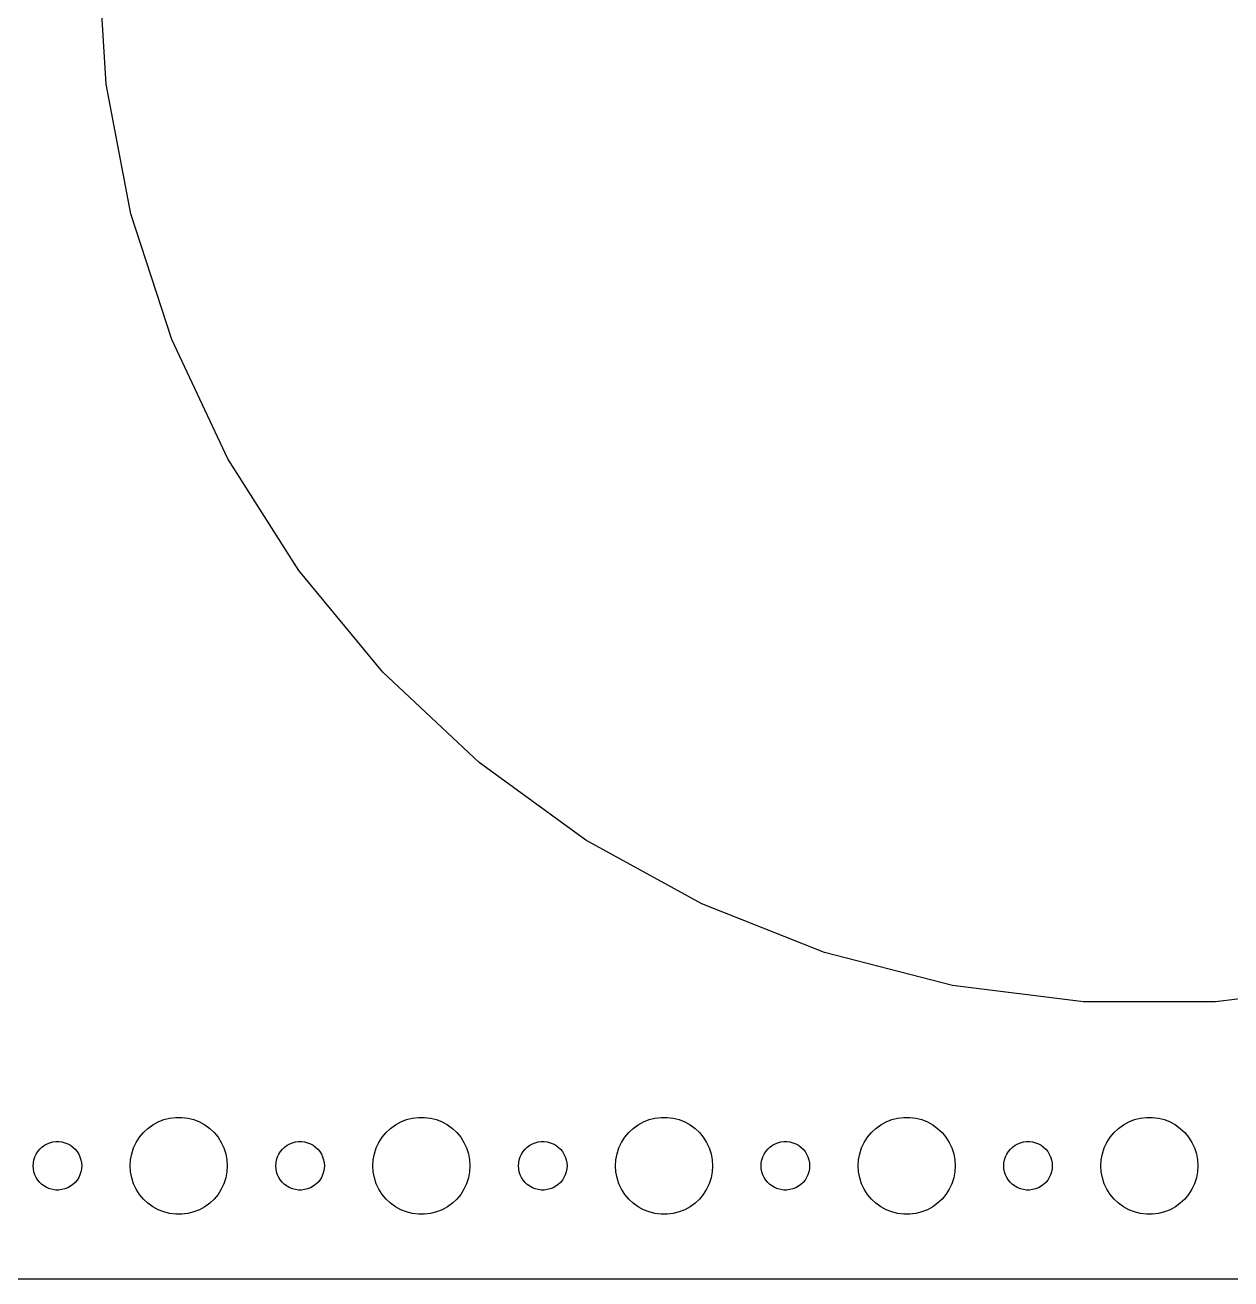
# Model space of a CAD drawing. Header units: metres. Extents: x -352 to 352, y -82 to 82.
# Drawn here: x 200.5 to 275, y -82 to -4.5 of the extents above; entities that cross this region are included whole.
import ezdxf

# ---------------------------------------------------------------- set-up
doc = ezdxf.new("R2010")
doc.units = ezdxf.units.M

msp = doc.modelspace()

# ---------------------------------------------------------------- linework, layer by layer
for p, q in [((205.513, -8.14665), (205, 0)), ((207.042, -16.1648), (205.513, -8.14665)), ((209.565, -23.9281), (207.042, -16.1648)), ((213.04, -31.314), (209.565, -23.9281)), ((217.414, -38.206), (213.04, -31.314)), ((222.617, -44.4956), (217.414, -38.206)), ((228.567, -50.0834), (222.617, -44.4956)), ((235.171, -54.8813), (228.567, -50.0834)), ((242.324, -58.8138), (235.171, -54.8813)), ((249.914, -61.8187), (242.324, -58.8138)), ((257.82, -63.8487), (249.914, -61.8187)), ((265.919, -64.8717), (257.82, -63.8487)), ((282.18, -63.8487), (274.081, -64.8717)), ((274.081, -64.8717), (265.919, -64.8717)), ((209.073, -72.1468), (209.438, -72.0531)), ((209.438, -72.0531), (209.812, -72.0059)), ((209.812, -72.0059), (210.188, -72.0059)), ((210.188, -72.0059), (210.562, -72.0531)), ((210.562, -72.0531), (210.927, -72.1468)), ((224.073, -72.1468), (224.438, -72.0531)), ((224.438, -72.0531), (224.812, -72.0059)), ((224.812, -72.0059), (225.188, -72.0059)), ((225.188, -72.0059), (225.562, -72.0531)), ((225.562, -72.0531), (225.927, -72.1468)), ((239.073, -72.1468), (239.438, -72.0531)), ((239.438, -72.0531), (239.812, -72.0059)), ((239.812, -72.0059), (240.188, -72.0059)), ((240.188, -72.0059), (240.562, -72.0531)), ((240.562, -72.0531), (240.927, -72.1468)), ((254.073, -72.1468), (254.438, -72.0531)), ((254.438, -72.0531), (254.812, -72.0059)), ((254.812, -72.0059), (255.188, -72.0059)), ((255.188, -72.0059), (255.562, -72.0531)), ((255.562, -72.0531), (255.927, -72.1468)), ((269.073, -72.1468), (269.438, -72.0531)), ((269.438, -72.0531), (269.812, -72.0059)), ((269.812, -72.0059), (270.188, -72.0059)), ((270.188, -72.0059), (270.562, -72.0531)), ((270.562, -72.0531), (270.927, -72.1468)), ((207.813, -72.9464), (208.088, -72.6885)), ((208.088, -72.6885), (208.393, -72.467)), ((208.393, -72.467), (208.723, -72.2855)), ((208.723, -72.2855), (209.073, -72.1468)), ((210.927, -72.1468), (211.277, -72.2855)), ((211.277, -72.2855), (211.607, -72.467)), ((211.607, -72.467), (211.912, -72.6885)), ((211.912, -72.6885), (212.187, -72.9464)), ((222.813, -72.9464), (223.088, -72.6885)), ((223.088, -72.6885), (223.393, -72.467)), ((223.393, -72.467), (223.723, -72.2855)), ((223.723, -72.2855), (224.073, -72.1468)), ((225.927, -72.1468), (226.277, -72.2855)), ((226.277, -72.2855), (226.607, -72.467)), ((226.607, -72.467), (226.912, -72.6885)), ((226.912, -72.6885), (227.187, -72.9464)), ((237.813, -72.9464), (238.088, -72.6885)), ((238.088, -72.6885), (238.393, -72.467)), ((238.393, -72.467), (238.723, -72.2855)), ((238.723, -72.2855), (239.073, -72.1468)), ((240.927, -72.1468), (241.277, -72.2855)), ((241.277, -72.2855), (241.607, -72.467)), ((241.607, -72.467), (241.912, -72.6885)), ((241.912, -72.6885), (242.187, -72.9464)), ((252.813, -72.9464), (253.088, -72.6885)), ((253.088, -72.6885), (253.393, -72.467)), ((253.393, -72.467), (253.723, -72.2855)), ((253.723, -72.2855), (254.073, -72.1468)), ((255.927, -72.1468), (256.277, -72.2855)), ((256.277, -72.2855), (256.607, -72.467)), ((256.607, -72.467), (256.912, -72.6885)), ((256.912, -72.6885), (257.187, -72.9464)), ((267.813, -72.9464), (268.088, -72.6885)), ((268.088, -72.6885), (268.393, -72.467)), ((268.393, -72.467), (268.723, -72.2855)), ((268.723, -72.2855), (269.073, -72.1468)), ((270.927, -72.1468), (271.277, -72.2855)), ((271.277, -72.2855), (271.607, -72.467)), ((271.607, -72.467), (271.912, -72.6885)), ((271.912, -72.6885), (272.187, -72.9464)), ((201.861, -73.6428), (202.036, -73.5734)), ((202.036, -73.5734), (202.219, -73.5266)), ((202.219, -73.5266), (202.406, -73.503)), ((202.406, -73.503), (202.594, -73.503)), ((202.594, -73.503), (202.781, -73.5266)), ((202.781, -73.5266), (202.964, -73.5734)), ((202.964, -73.5734), (203.139, -73.6428)), ((207.211, -73.8956), (207.371, -73.5547)), ((207.371, -73.5547), (207.573, -73.2366)), ((207.573, -73.2366), (207.813, -72.9464)), ((212.187, -72.9464), (212.427, -73.2366)), ((212.427, -73.2366), (212.629, -73.5547)), ((212.629, -73.5547), (212.789, -73.8956)), ((216.861, -73.6428), (217.036, -73.5734)), ((217.036, -73.5734), (217.219, -73.5266)), ((217.219, -73.5266), (217.406, -73.503)), ((217.406, -73.503), (217.594, -73.503)), ((217.594, -73.503), (217.781, -73.5266)), ((217.781, -73.5266), (217.964, -73.5734)), ((217.964, -73.5734), (218.139, -73.6428)), ((222.211, -73.8956), (222.371, -73.5547)), ((222.371, -73.5547), (222.573, -73.2366)), ((222.573, -73.2366), (222.813, -72.9464)), ((227.187, -72.9464), (227.427, -73.2366)), ((227.427, -73.2366), (227.629, -73.5547)), ((227.629, -73.5547), (227.789, -73.8956)), ((231.861, -73.6428), (232.036, -73.5734)), ((232.036, -73.5734), (232.219, -73.5266)), ((232.219, -73.5266), (232.406, -73.503)), ((232.406, -73.503), (232.594, -73.503)), ((232.594, -73.503), (232.781, -73.5266)), ((232.781, -73.5266), (232.964, -73.5734)), ((232.964, -73.5734), (233.139, -73.6428)), ((237.211, -73.8956), (237.371, -73.5547)), ((237.371, -73.5547), (237.573, -73.2366)), ((237.573, -73.2366), (237.813, -72.9464)), ((242.187, -72.9464), (242.427, -73.2366)), ((242.427, -73.2366), (242.629, -73.5547)), ((242.629, -73.5547), (242.789, -73.8956)), ((246.861, -73.6428), (247.036, -73.5734)), ((247.036, -73.5734), (247.219, -73.5266)), ((247.219, -73.5266), (247.406, -73.503)), ((247.406, -73.503), (247.594, -73.503)), ((247.594, -73.503), (247.781, -73.5266)), ((247.781, -73.5266), (247.964, -73.5734)), ((247.964, -73.5734), (248.139, -73.6428)), ((252.211, -73.8956), (252.371, -73.5547)), ((252.371, -73.5547), (252.573, -73.2366)), ((252.573, -73.2366), (252.813, -72.9464)), ((257.187, -72.9464), (257.427, -73.2366)), ((257.427, -73.2366), (257.629, -73.5547)), ((257.629, -73.5547), (257.789, -73.8956)), ((261.861, -73.6428), (262.036, -73.5734)), ((262.036, -73.5734), (262.219, -73.5266)), ((262.219, -73.5266), (262.406, -73.503)), ((262.406, -73.503), (262.594, -73.503)), ((262.594, -73.503), (262.781, -73.5266)), ((262.781, -73.5266), (262.964, -73.5734)), ((262.964, -73.5734), (263.139, -73.6428)), ((267.211, -73.8956), (267.371, -73.5547)), ((267.371, -73.5547), (267.573, -73.2366)), ((267.573, -73.2366), (267.813, -72.9464)), ((272.187, -72.9464), (272.427, -73.2366)), ((272.427, -73.2366), (272.629, -73.5547)), ((272.629, -73.5547), (272.789, -73.8956)), ((201.105, -74.4478), (201.186, -74.2774)), ((201.186, -74.2774), (201.286, -74.1183)), ((201.286, -74.1183), (201.407, -73.9732)), ((201.407, -73.9732), (201.544, -73.8442)), ((201.544, -73.8442), (201.696, -73.7335)), ((201.696, -73.7335), (201.861, -73.6428)), ((203.139, -73.6428), (203.304, -73.7335)), ((203.304, -73.7335), (203.456, -73.8442)), ((203.456, -73.8442), (203.593, -73.9732)), ((203.593, -73.9732), (203.714, -74.1183)), ((203.714, -74.1183), (203.814, -74.2774)), ((203.814, -74.2774), (203.895, -74.4478)), ((207.024, -74.624), (207.094, -74.2539)), ((207.094, -74.2539), (207.211, -73.8956)), ((212.789, -73.8956), (212.906, -74.2539)), ((212.906, -74.2539), (212.976, -74.624)), ((216.105, -74.4478), (216.186, -74.2774)), ((216.186, -74.2774), (216.286, -74.1183)), ((216.286, -74.1183), (216.407, -73.9732)), ((216.407, -73.9732), (216.544, -73.8442)), ((216.544, -73.8442), (216.696, -73.7335)), ((216.696, -73.7335), (216.861, -73.6428)), ((218.139, -73.6428), (218.304, -73.7335)), ((218.304, -73.7335), (218.456, -73.8442)), ((218.456, -73.8442), (218.593, -73.9732)), ((218.593, -73.9732), (218.714, -74.1183)), ((218.714, -74.1183), (218.814, -74.2774)), ((218.814, -74.2774), (218.895, -74.4478)), ((222.024, -74.624), (222.094, -74.2539)), ((222.094, -74.2539), (222.211, -73.8956)), ((227.789, -73.8956), (227.906, -74.2539)), ((227.906, -74.2539), (227.976, -74.624)), ((231.105, -74.4478), (231.186, -74.2774)), ((231.186, -74.2774), (231.286, -74.1183)), ((231.286, -74.1183), (231.407, -73.9732)), ((231.407, -73.9732), (231.544, -73.8442)), ((231.544, -73.8442), (231.696, -73.7335)), ((231.696, -73.7335), (231.861, -73.6428)), ((233.139, -73.6428), (233.304, -73.7335)), ((233.304, -73.7335), (233.456, -73.8442)), ((233.456, -73.8442), (233.593, -73.9732)), ((233.593, -73.9732), (233.714, -74.1183)), ((233.714, -74.1183), (233.814, -74.2774)), ((233.814, -74.2774), (233.895, -74.4478)), ((237.024, -74.624), (237.094, -74.2539)), ((237.094, -74.2539), (237.211, -73.8956)), ((242.789, -73.8956), (242.906, -74.2539)), ((242.906, -74.2539), (242.976, -74.624)), ((246.105, -74.4478), (246.186, -74.2774)), ((246.186, -74.2774), (246.286, -74.1183)), ((246.286, -74.1183), (246.407, -73.9732)), ((246.407, -73.9732), (246.544, -73.8442)), ((246.544, -73.8442), (246.696, -73.7335)), ((246.696, -73.7335), (246.861, -73.6428)), ((248.139, -73.6428), (248.304, -73.7335)), ((248.304, -73.7335), (248.456, -73.8442)), ((248.456, -73.8442), (248.593, -73.9732)), ((248.593, -73.9732), (248.714, -74.1183)), ((248.714, -74.1183), (248.814, -74.2774)), ((248.814, -74.2774), (248.895, -74.4478)), ((252.024, -74.624), (252.094, -74.2539)), ((252.094, -74.2539), (252.211, -73.8956)), ((257.789, -73.8956), (257.906, -74.2539)), ((257.906, -74.2539), (257.976, -74.624)), ((261.105, -74.4478), (261.186, -74.2774)), ((261.186, -74.2774), (261.286, -74.1183)), ((261.286, -74.1183), (261.407, -73.9732)), ((261.407, -73.9732), (261.544, -73.8442)), ((261.544, -73.8442), (261.696, -73.7335)), ((261.696, -73.7335), (261.861, -73.6428)), ((263.139, -73.6428), (263.304, -73.7335)), ((263.304, -73.7335), (263.456, -73.8442)), ((263.456, -73.8442), (263.593, -73.9732)), ((263.593, -73.9732), (263.714, -74.1183)), ((263.714, -74.1183), (263.814, -74.2774)), ((263.814, -74.2774), (263.895, -74.4478)), ((267.024, -74.624), (267.094, -74.2539)), ((267.094, -74.2539), (267.211, -73.8956)), ((272.789, -73.8956), (272.906, -74.2539)), ((272.906, -74.2539), (272.976, -74.624)), ((201, -75), (201.012, -74.812)), ((201.012, -75.188), (201, -75)), ((201.012, -74.812), (201.047, -74.627)), ((201.047, -74.627), (201.105, -74.4478)), ((203.895, -74.4478), (203.953, -74.627)), ((203.953, -74.627), (203.988, -74.812)), ((203.988, -74.812), (204, -75)), ((204, -75), (203.988, -75.188)), ((207, -75), (207.024, -74.624)), ((207.024, -75.376), (207, -75)), ((212.976, -74.624), (213, -75)), ((213, -75), (212.976, -75.376)), ((216, -75), (216.012, -74.812)), ((216.012, -75.188), (216, -75)), ((216.012, -74.812), (216.047, -74.627)), ((216.047, -74.627), (216.105, -74.4478)), ((218.895, -74.4478), (218.953, -74.627)), ((218.953, -74.627), (218.988, -74.812)), ((218.988, -74.812), (219, -75)), ((219, -75), (218.988, -75.188)), ((222, -75), (222.024, -74.624)), ((222.024, -75.376), (222, -75)), ((227.976, -74.624), (228, -75)), ((228, -75), (227.976, -75.376)), ((231, -75), (231.012, -74.812)), ((231.012, -75.188), (231, -75)), ((231.012, -74.812), (231.047, -74.627)), ((231.047, -74.627), (231.105, -74.4478)), ((233.895, -74.4478), (233.953, -74.627)), ((233.953, -74.627), (233.988, -74.812)), ((233.988, -74.812), (234, -75)), ((234, -75), (233.988, -75.188)), ((237, -75), (237.024, -74.624)), ((237.024, -75.376), (237, -75)), ((242.976, -74.624), (243, -75)), ((243, -75), (242.976, -75.376)), ((246, -75), (246.012, -74.812)), ((246.012, -75.188), (246, -75)), ((246.012, -74.812), (246.047, -74.627)), ((246.047, -74.627), (246.105, -74.4478)), ((248.895, -74.4478), (248.953, -74.627)), ((248.953, -74.627), (248.988, -74.812)), ((248.988, -74.812), (249, -75)), ((249, -75), (248.988, -75.188)), ((252, -75), (252.024, -74.624)), ((252.024, -75.376), (252, -75)), ((257.976, -74.624), (258, -75)), ((258, -75), (257.976, -75.376)), ((261, -75), (261.012, -74.812)), ((261.012, -75.188), (261, -75)), ((261.012, -74.812), (261.047, -74.627)), ((261.047, -74.627), (261.105, -74.4478)), ((263.895, -74.4478), (263.953, -74.627)), ((263.953, -74.627), (263.988, -74.812)), ((263.988, -74.812), (264, -75)), ((264, -75), (263.988, -75.188)), ((267, -75), (267.024, -74.624)), ((267.024, -75.376), (267, -75)), ((272.976, -74.624), (273, -75)), ((273, -75), (272.976, -75.376)), ((201.047, -75.373), (201.012, -75.188)), ((201.105, -75.5522), (201.047, -75.373)), ((201.186, -75.7226), (201.105, -75.5522)), ((201.286, -75.8817), (201.186, -75.7226)), ((201.407, -76.0268), (201.286, -75.8817)), ((203.714, -75.8817), (203.593, -76.0268)), ((203.814, -75.7226), (203.714, -75.8817)), ((203.895, -75.5522), (203.814, -75.7226)), ((203.953, -75.373), (203.895, -75.5522)), ((203.988, -75.188), (203.953, -75.373)), ((207.094, -75.7461), (207.024, -75.376)), ((207.211, -76.1044), (207.094, -75.7461)), ((212.906, -75.7461), (212.789, -76.1044)), ((212.976, -75.376), (212.906, -75.7461)), ((216.047, -75.373), (216.012, -75.188)), ((216.105, -75.5522), (216.047, -75.373)), ((216.186, -75.7226), (216.105, -75.5522)), ((216.286, -75.8817), (216.186, -75.7226)), ((216.407, -76.0268), (216.286, -75.8817)), ((218.714, -75.8817), (218.593, -76.0268)), ((218.814, -75.7226), (218.714, -75.8817)), ((218.895, -75.5522), (218.814, -75.7226)), ((218.953, -75.373), (218.895, -75.5522)), ((218.988, -75.188), (218.953, -75.373)), ((222.094, -75.7461), (222.024, -75.376)), ((222.211, -76.1044), (222.094, -75.7461)), ((227.906, -75.7461), (227.789, -76.1044)), ((227.976, -75.376), (227.906, -75.7461)), ((231.047, -75.373), (231.012, -75.188)), ((231.105, -75.5522), (231.047, -75.373)), ((231.186, -75.7226), (231.105, -75.5522)), ((231.286, -75.8817), (231.186, -75.7226)), ((231.407, -76.0268), (231.286, -75.8817)), ((233.714, -75.8817), (233.593, -76.0268)), ((233.814, -75.7226), (233.714, -75.8817)), ((233.895, -75.5522), (233.814, -75.7226)), ((233.953, -75.373), (233.895, -75.5522)), ((233.988, -75.188), (233.953, -75.373)), ((237.094, -75.7461), (237.024, -75.376)), ((237.211, -76.1044), (237.094, -75.7461)), ((242.906, -75.7461), (242.789, -76.1044)), ((242.976, -75.376), (242.906, -75.7461)), ((246.047, -75.373), (246.012, -75.188)), ((246.105, -75.5522), (246.047, -75.373)), ((246.186, -75.7226), (246.105, -75.5522)), ((246.286, -75.8817), (246.186, -75.7226)), ((246.407, -76.0268), (246.286, -75.8817)), ((248.714, -75.8817), (248.593, -76.0268)), ((248.814, -75.7226), (248.714, -75.8817)), ((248.895, -75.5522), (248.814, -75.7226)), ((248.953, -75.373), (248.895, -75.5522)), ((248.988, -75.188), (248.953, -75.373)), ((252.094, -75.7461), (252.024, -75.376)), ((252.211, -76.1044), (252.094, -75.7461)), ((257.906, -75.7461), (257.789, -76.1044)), ((257.976, -75.376), (257.906, -75.7461)), ((261.047, -75.373), (261.012, -75.188)), ((261.105, -75.5522), (261.047, -75.373)), ((261.186, -75.7226), (261.105, -75.5522)), ((261.286, -75.8817), (261.186, -75.7226)), ((261.407, -76.0268), (261.286, -75.8817)), ((263.714, -75.8817), (263.593, -76.0268)), ((263.814, -75.7226), (263.714, -75.8817)), ((263.895, -75.5522), (263.814, -75.7226)), ((263.953, -75.373), (263.895, -75.5522)), ((263.988, -75.188), (263.953, -75.373)), ((267.094, -75.7461), (267.024, -75.376)), ((267.211, -76.1044), (267.094, -75.7461)), ((272.906, -75.7461), (272.789, -76.1044)), ((272.976, -75.376), (272.906, -75.7461)), ((201.544, -76.1558), (201.407, -76.0268)), ((201.696, -76.2665), (201.544, -76.1558)), ((201.861, -76.3572), (201.696, -76.2665)), ((202.036, -76.4266), (201.861, -76.3572)), ((202.219, -76.4734), (202.036, -76.4266)), ((202.406, -76.497), (202.219, -76.4734)), ((202.594, -76.497), (202.406, -76.497)), ((202.781, -76.4734), (202.594, -76.497)), ((202.964, -76.4266), (202.781, -76.4734)), ((203.139, -76.3572), (202.964, -76.4266)), ((203.304, -76.2665), (203.139, -76.3572)), ((203.456, -76.1558), (203.304, -76.2665)), ((203.593, -76.0268), (203.456, -76.1558)), ((207.371, -76.4453), (207.211, -76.1044)), ((207.573, -76.7634), (207.371, -76.4453)), ((212.629, -76.4453), (212.427, -76.7634)), ((212.789, -76.1044), (212.629, -76.4453)), ((216.544, -76.1558), (216.407, -76.0268)), ((216.696, -76.2665), (216.544, -76.1558)), ((216.861, -76.3572), (216.696, -76.2665)), ((217.036, -76.4266), (216.861, -76.3572)), ((217.219, -76.4734), (217.036, -76.4266)), ((217.406, -76.497), (217.219, -76.4734)), ((217.594, -76.497), (217.406, -76.497)), ((217.781, -76.4734), (217.594, -76.497)), ((217.964, -76.4266), (217.781, -76.4734)), ((218.139, -76.3572), (217.964, -76.4266)), ((218.304, -76.2665), (218.139, -76.3572)), ((218.456, -76.1558), (218.304, -76.2665)), ((218.593, -76.0268), (218.456, -76.1558)), ((222.371, -76.4453), (222.211, -76.1044)), ((222.573, -76.7634), (222.371, -76.4453)), ((227.629, -76.4453), (227.427, -76.7634)), ((227.789, -76.1044), (227.629, -76.4453)), ((231.544, -76.1558), (231.407, -76.0268)), ((231.696, -76.2665), (231.544, -76.1558)), ((231.861, -76.3572), (231.696, -76.2665)), ((232.036, -76.4266), (231.861, -76.3572)), ((232.219, -76.4734), (232.036, -76.4266)), ((232.406, -76.497), (232.219, -76.4734)), ((232.594, -76.497), (232.406, -76.497)), ((232.781, -76.4734), (232.594, -76.497)), ((232.964, -76.4266), (232.781, -76.4734)), ((233.139, -76.3572), (232.964, -76.4266)), ((233.304, -76.2665), (233.139, -76.3572)), ((233.456, -76.1558), (233.304, -76.2665)), ((233.593, -76.0268), (233.456, -76.1558)), ((237.371, -76.4453), (237.211, -76.1044)), ((237.573, -76.7634), (237.371, -76.4453)), ((242.629, -76.4453), (242.427, -76.7634)), ((242.789, -76.1044), (242.629, -76.4453)), ((246.544, -76.1558), (246.407, -76.0268)), ((246.696, -76.2665), (246.544, -76.1558)), ((246.861, -76.3572), (246.696, -76.2665)), ((247.036, -76.4266), (246.861, -76.3572)), ((247.219, -76.4734), (247.036, -76.4266)), ((247.406, -76.497), (247.219, -76.4734)), ((247.594, -76.497), (247.406, -76.497)), ((247.781, -76.4734), (247.594, -76.497)), ((247.964, -76.4266), (247.781, -76.4734)), ((248.139, -76.3572), (247.964, -76.4266)), ((248.304, -76.2665), (248.139, -76.3572)), ((248.456, -76.1558), (248.304, -76.2665)), ((248.593, -76.0268), (248.456, -76.1558)), ((252.371, -76.4453), (252.211, -76.1044)), ((252.573, -76.7634), (252.371, -76.4453)), ((257.629, -76.4453), (257.427, -76.7634)), ((257.789, -76.1044), (257.629, -76.4453)), ((261.544, -76.1558), (261.407, -76.0268)), ((261.696, -76.2665), (261.544, -76.1558)), ((261.861, -76.3572), (261.696, -76.2665)), ((262.036, -76.4266), (261.861, -76.3572)), ((262.219, -76.4734), (262.036, -76.4266)), ((262.406, -76.497), (262.219, -76.4734)), ((262.594, -76.497), (262.406, -76.497)), ((262.781, -76.4734), (262.594, -76.497)), ((262.964, -76.4266), (262.781, -76.4734)), ((263.139, -76.3572), (262.964, -76.4266)), ((263.304, -76.2665), (263.139, -76.3572)), ((263.456, -76.1558), (263.304, -76.2665)), ((263.593, -76.0268), (263.456, -76.1558)), ((267.371, -76.4453), (267.211, -76.1044)), ((267.573, -76.7634), (267.371, -76.4453)), ((272.629, -76.4453), (272.427, -76.7634)), ((272.789, -76.1044), (272.629, -76.4453)), ((207.813, -77.0536), (207.573, -76.7634)), ((208.088, -77.3115), (207.813, -77.0536)), ((208.393, -77.533), (208.088, -77.3115)), ((211.912, -77.3115), (211.607, -77.533)), ((212.187, -77.0536), (211.912, -77.3115)), ((212.427, -76.7634), (212.187, -77.0536)), ((222.813, -77.0536), (222.573, -76.7634)), ((223.088, -77.3115), (222.813, -77.0536)), ((223.393, -77.533), (223.088, -77.3115)), ((226.912, -77.3115), (226.607, -77.533)), ((227.187, -77.0536), (226.912, -77.3115)), ((227.427, -76.7634), (227.187, -77.0536)), ((237.813, -77.0536), (237.573, -76.7634)), ((238.088, -77.3115), (237.813, -77.0536)), ((238.393, -77.533), (238.088, -77.3115)), ((241.912, -77.3115), (241.607, -77.533)), ((242.187, -77.0536), (241.912, -77.3115)), ((242.427, -76.7634), (242.187, -77.0536)), ((252.813, -77.0536), (252.573, -76.7634)), ((253.088, -77.3115), (252.813, -77.0536)), ((253.393, -77.533), (253.088, -77.3115)), ((256.912, -77.3115), (256.607, -77.533)), ((257.187, -77.0536), (256.912, -77.3115)), ((257.427, -76.7634), (257.187, -77.0536)), ((267.813, -77.0536), (267.573, -76.7634)), ((268.088, -77.3115), (267.813, -77.0536)), ((268.393, -77.533), (268.088, -77.3115)), ((271.912, -77.3115), (271.607, -77.533)), ((272.187, -77.0536), (271.912, -77.3115)), ((272.427, -76.7634), (272.187, -77.0536)), ((208.723, -77.7145), (208.393, -77.533)), ((209.073, -77.8532), (208.723, -77.7145)), ((209.438, -77.9469), (209.073, -77.8532)), ((209.812, -77.9941), (209.438, -77.9469)), ((210.188, -77.9941), (209.812, -77.9941)), ((210.562, -77.9469), (210.188, -77.9941)), ((210.927, -77.8532), (210.562, -77.9469)), ((211.277, -77.7145), (210.927, -77.8532)), ((211.607, -77.533), (211.277, -77.7145)), ((223.723, -77.7145), (223.393, -77.533)), ((224.073, -77.8532), (223.723, -77.7145)), ((224.438, -77.9469), (224.073, -77.8532)), ((224.812, -77.9941), (224.438, -77.9469)), ((225.188, -77.9941), (224.812, -77.9941)), ((225.562, -77.9469), (225.188, -77.9941)), ((225.927, -77.8532), (225.562, -77.9469)), ((226.277, -77.7145), (225.927, -77.8532)), ((226.607, -77.533), (226.277, -77.7145)), ((238.723, -77.7145), (238.393, -77.533)), ((239.073, -77.8532), (238.723, -77.7145)), ((239.438, -77.9469), (239.073, -77.8532)), ((239.812, -77.9941), (239.438, -77.9469)), ((240.188, -77.9941), (239.812, -77.9941)), ((240.562, -77.9469), (240.188, -77.9941)), ((240.927, -77.8532), (240.562, -77.9469)), ((241.277, -77.7145), (240.927, -77.8532)), ((241.607, -77.533), (241.277, -77.7145)), ((253.723, -77.7145), (253.393, -77.533)), ((254.073, -77.8532), (253.723, -77.7145)), ((254.438, -77.9469), (254.073, -77.8532)), ((254.812, -77.9941), (254.438, -77.9469)), ((255.188, -77.9941), (254.812, -77.9941)), ((255.562, -77.9469), (255.188, -77.9941)), ((255.927, -77.8532), (255.562, -77.9469)), ((256.277, -77.7145), (255.927, -77.8532)), ((256.607, -77.533), (256.277, -77.7145)), ((268.723, -77.7145), (268.393, -77.533)), ((269.073, -77.8532), (268.723, -77.7145)), ((269.438, -77.9469), (269.073, -77.8532)), ((269.812, -77.9941), (269.438, -77.9469)), ((270.188, -77.9941), (269.812, -77.9941)), ((270.562, -77.9469), (270.188, -77.9941)), ((270.927, -77.8532), (270.562, -77.9469)), ((271.277, -77.7145), (270.927, -77.8532)), ((271.607, -77.533), (271.277, -77.7145)), ((-347.314, -81.9901), (347.314, -81.9901))]:
    msp.add_line(p, q)

doc.saveas('drawing.dxf')
